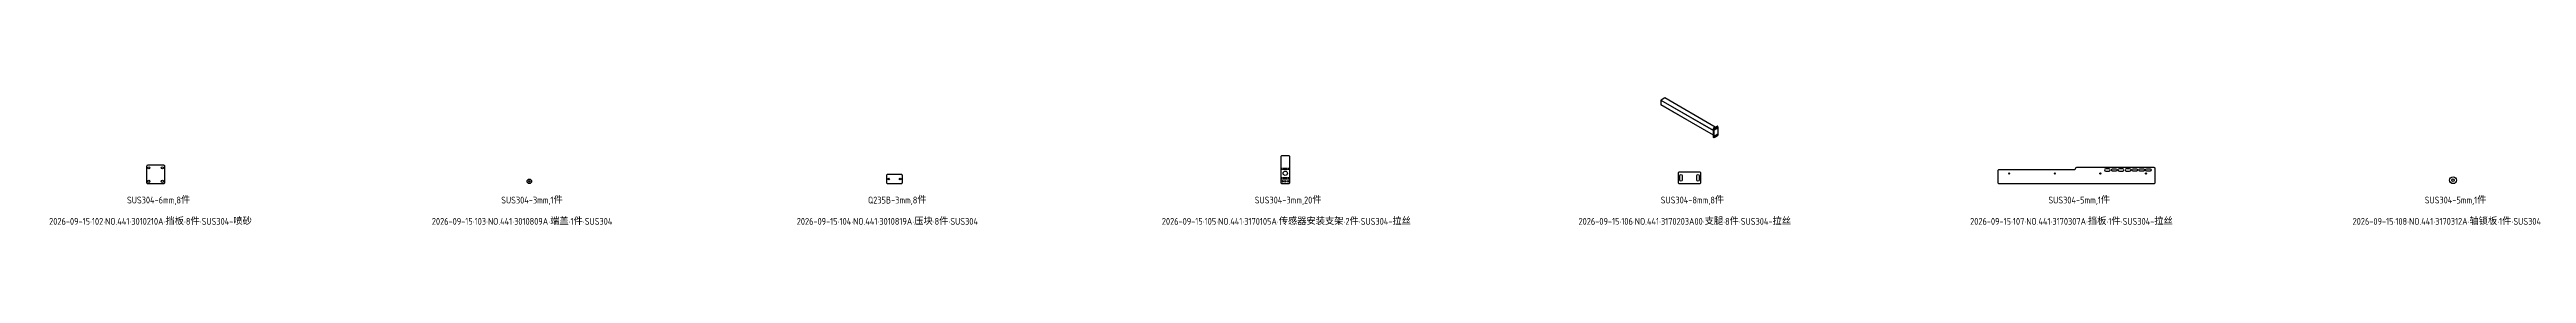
# Model space of a CAD drawing. Header units: inches. Extents: x -1146 to 175717, y 26430 to 31570.
# Drawn here: x -1146 to 9708, y 26431 to 26985 of the extents above; entities that cross this region are included whole.
import ezdxf

# ---------------------------------------------------------------- set-up
doc = ezdxf.new("R2010")
doc.units = ezdxf.units.IN
doc.header["$LTSCALE"] = 0.194989
doc.linetypes.add('CENTER', pattern=[50.8, 31.75, -6.35, 6.35, -6.35])
doc.layers.add('可见 (ISO)', color=7, linetype='Continuous', lineweight=25)
doc.layers.add('可见窄的 (ISO)', color=7, linetype='Continuous', lineweight=18)
doc.layers.add('折弯线', color=1, linetype='CENTER')
doc.styles.add('BJ', font='gbenor.shx', dxfattribs={"height": 10, "bigfont": 'hztxt.shx'})
doc.styles.add('Z-English', font='gbenor.shx', dxfattribs={"height": 10, "bigfont": 'hztxt.shx'})

# ---------------------------------------------------------------- blocks, each defined once
blk = doc.blocks.new('蓝探科 NO.441·261006_103434·57673', base_point=(12245, 37972))
at = {"layer": '可见 (ISO)', "ltscale": 0.5}
for p, q in [((12245, 38135), (12245, 38117)), ((12475, 37984), (12245, 38116)), ((12262, 38146), (12246, 38137)), ((12483, 38019), (12262, 38146)), ((12475, 37975), (12475, 38012)), ((12475, 38002), (12475, 37984)), ((12476, 38015), (12491, 38023)), ((12478, 37973), (12478, 38010)), ((12479, 38013), (12493, 38021)), ((12481, 38010), (12487, 38014)), ((12483, 38012), (12490, 38016)), ((12490, 38012), (12483, 38008)), ((12489, 38015), (12488, 38015)), ((12495, 38021), (12492, 38023)), ((12495, 38020), (12495, 37984)), ((12478, 37972), (12475, 37974)), ((12493, 37981), (12479, 37972)), ((12481, 37980), (12487, 37983)), ((12483, 37982), (12490, 37986)), ((12490, 37981), (12483, 37977))]:
    blk.add_line(p, q, dxfattribs=at)
at = {"layer": '可见 (ISO)'}
for centre, major_axis, start_param, end_param in [((12246, 38136), (-0.75, -1.3), 3.926991, 5.497787), ((12246, 38118), (-0.75, -1.3), 5.497787, 6.283185), ((12262, 38145), (0.75, 1.3), 0, 0.785398), ((12476, 38013), (-1.25, -2.17), 3.926991, 5.497787), ((12479, 38011), (1.25, 2.17), 0.785398, 2.356194), ((12483, 38010), (-1.31, -2.27), 3.926991, 7.068583), ((12487, 38016), (1.31, 2.27), 3.926991, 4.94647), ((12490, 38014), (1.31, 2.27), 3.926991, 7.068583), ((12491, 38021), (1.25, 2.17), 0, 0.785398), ((12493, 38019), (1.25, 2.17), 5.497787, 7.068583), ((12476, 37976), (-1.25, -2.17), 5.497787, 6.283185), ((12479, 37974), (-1.25, -2.17), 5.497787, 7.068583), ((12483, 37980), (-1.31, -2.27), 3.926991, 7.068583), ((12487, 37985), (1.31, 2.27), 3.926991, 4.94647), ((12490, 37984), (1.31, 2.27), 3.926991, 7.068583), ((12493, 37983), (-1.25, -2.17), 0.785398, 2.356194)]:
    blk.add_ellipse(centre, major_axis=major_axis, ratio=0.57735, start_param=start_param, end_param=end_param, dxfattribs=at)
at = {"layer": '可见窄的 (ISO)', "ltscale": 0.5}
for p, q in [((12475, 38002), (12245, 38135)), ((12475, 37984), (12245, 38117)), ((12475, 38005), (12246, 38137)), ((12482, 38018), (12262, 38146)), ((12475, 38012), (12478, 38010)), ((12479, 38013), (12476, 38015)), ((12481, 38009), (12483, 38008)), ((12487, 38014), (12490, 38012)), ((12488, 38015), (12488, 38015)), ((12491, 38023), (12493, 38021)), ((12478, 37973), (12475, 37975)), ((12481, 37978), (12483, 37977)), ((12487, 37983), (12490, 37981))]:
    blk.add_line(p, q, dxfattribs=at)

msp = doc.modelspace()

# ---------------------------------------------------------------- linework, layer by layer
at = {"ltscale": 0.5}
msp.add_lwpolyline([(4249, 26727), (4249, 26616, 0.414214), (4254, 26611), (4284, 26611, 0.414214), (4289, 26616), (4289, 26727, 0.414214), (4284, 26732), (4254, 26732, 0.414214)], format="xyb", close=True, dxfattribs=at)
for centre, radius in [((956, 26621), 10), ((956, 26621), 3.25), ((9386, 26626), 15), ((9386, 26626), 5.5)]:
    msp.add_circle(centre, radius, dxfattribs=at)
at = {"layer": '可见 (ISO)'}
for points in [[(-641, 26616), (-641, 26686, 0.414214), (-646, 26691), (-716, 26691, 0.414214), (-721, 26686), (-721, 26616, 0.414214), (-716, 26611), (-646, 26611, 0.414214)], [(2521, 26646), (2521, 26616, 0.414214), (2526, 26611), (2586, 26611, 0.414214), (2591, 26616), (2591, 26646, 0.414214), (2586, 26651), (2526, 26651, 0.414214)], [(5995, 26611), (6085, 26611, 0.414214), (6090, 26616), (6090, 26656, 0.414214), (6085, 26661), (5995, 26661, 0.414214), (5990, 26656), (5990, 26616, 0.414214)], [(6008, 26646), (6008, 26626, -1), (5998, 26626), (5998, 26646, -1)], [(6083, 26646), (6083, 26626, -1), (6073, 26626), (6073, 26646, -1)], [(7726, 26671), (7396, 26671, 0.414214), (7391, 26666), (7391, 26616, 0.414214), (7396, 26611), (8076, 26611, 0.414214), (8081, 26616), (8081, 26676, 0.414214), (8076, 26681), (7736, 26681, 0.414214), (7731, 26676, -0.414214)], [(7864, 26676, 1), (7864, 26666), (7879, 26666, 1), (7879, 26676)], [(7894, 26676), (7909, 26676, -1), (7909, 26666), (7894, 26666, -1)], [(7924, 26676, 1), (7924, 26666), (7939, 26666, 1), (7939, 26676)], [(7954, 26676, 1), (7954, 26666), (7969, 26666, 1), (7969, 26676)], [(7984, 26676), (7999, 26676, -1), (7999, 26666), (7984, 26666, -1)], [(8014, 26676), (8029, 26676, -1), (8029, 26666), (8014, 26666, -1)], [(8044, 26676), (8059, 26676, -1), (8059, 26666), (8044, 26666, -1)]]:
    msp.add_lwpolyline(points, format="xyb", close=True, dxfattribs=at)
for centre, radius in [((-711, 26680), 4.5), ((-711, 26621), 4.5), ((-652, 26680), 4.5), ((-652, 26621), 4.5), ((2531, 26631), 3.5), ((2581, 26631), 3.5), ((4257, 26621), 3.25), ((4269, 26656), 9.5), ((4269, 26621), 3.25), ((4282, 26621), 3.25), ((7441, 26655), 2.75), ((7641, 26655), 2.75), ((7841, 26655), 2.75), ((8041, 26655), 2.75)]:
    msp.add_circle(centre, radius, dxfattribs=at)
at = {"layer": '折弯线', "color": 5, "linetype": 'CENTER', "ltscale": 0.5}
for points in [[(4289, 26677), (4249, 26677)], [(4289, 26672), (4249, 26672)], [(4289, 26636), (4249, 26636)], [(4289, 26631), (4249, 26631)]]:
    msp.add_lwpolyline(points, dxfattribs=at)
at = {"layer": '折弯线', "color": 1, "linetype": 'CENTER', "ltscale": 0.5}
for points in [[(4289, 26674), (4249, 26674)], [(4289, 26633), (4249, 26633)]]:
    msp.add_lwpolyline(points, dxfattribs=at)

# ---------------------------------------------------------------- block references
at = {"ltscale": 0.5}
msp.add_blockref('蓝探科 NO.441·261006_103434·57673', (5915, 26811), dxfattribs=at)

# ---------------------------------------------------------------- texts
at = {"color": 3, "style": 'BJ'}
for s, p in [('SUS304-6mm,8件', (-807, 26524)), ('SUS304-3mm,1件', (833, 26524)), ('Q235B-3mm,8件', (2440, 26524)), ('SUS304-8mm,8件', (5914, 26524)), ('SUS304-5mm,1件', (7613, 26524)), ('SUS304-5mm,1件', (9262, 26524))]:
    msp.add_text(s, height=30, dxfattribs=at).set_placement(p)
at = {"color": 3, "ltscale": 0.5, "style": 'Z-English'}
msp.add_text('SUS304-3mm,20件', height=30, dxfattribs=at).set_placement((4135, 26524))
at = {"color": 2, "style": 'BJ'}
for s, p in [('2026-09-15·102·NO.441·3010210A·挡板·8件·SUS304-喷砂', (-1148, 26431)), ('2026-09-15·103·NO.441·3010809A·端盖·1件·SUS304', (529, 26431)), ('2026-09-15·104·NO.441·3010819A·压块·8件·SUS304', (2128, 26431)), ('2026-09-15·105·NO.441·3170105A·传感器安装支架·2件·SUS304-拉丝', (3728, 26431)), ('2026-09-15·106·NO.441·3170203A00·支腿·8件·SUS304-拉丝', (5554, 26431)), ('2026-09-15·107·NO.441·3170307A·挡板·1件·SUS304-拉丝', (7270, 26431)), ('2026-09-15·108·NO.441·3170312A·轴锁板·1件·SUS304', (8946, 26431))]:
    msp.add_text(s, height=30, dxfattribs=at).set_placement(p)

doc.saveas('drawing.dxf')
